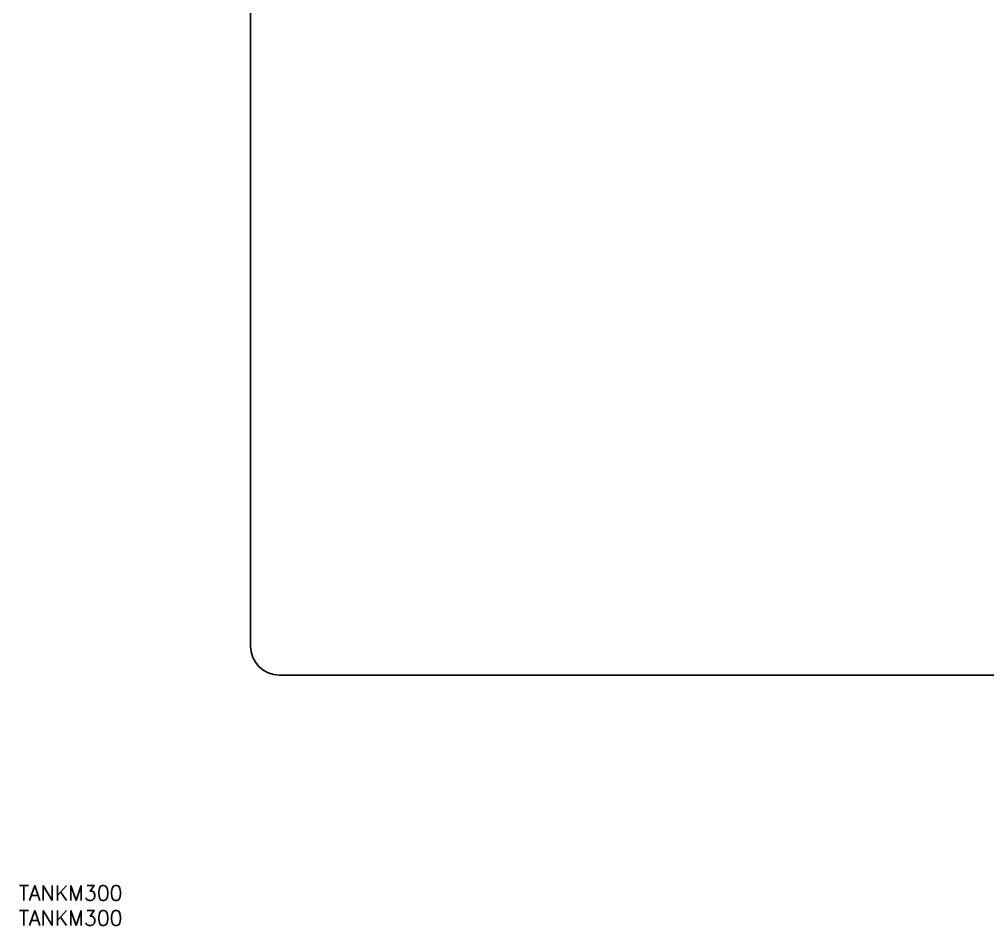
# Model space of a CAD drawing. Extents: x -197 to 717, y -610 to 189.
# Drawn here: x -196.8 to -3.9, y -609.8 to -429.2 of the extents above; entities that cross this region are included whole.
import ezdxf

# ---------------------------------------------------------------- set-up
doc = ezdxf.new("R2010")
doc.units = 0
doc.layers.get('0').update_dxf_attribs({"linetype": 'CONTINUOUS'})
doc.styles.get("Standard").update_dxf_attribs({"font": 'txt.shx', "height": 3, "bigfont": 'bigfont.shx'})

msp = doc.modelspace()

# ---------------------------------------------------------------- linework, layer by layer
at = {"color": 7, "linetype": 'CONTINUOUS'}
for p, q in [((-150.8, -342.32), (-150.8, -554.08)), ((-145, -559.88), (145, -559.88))]:
    msp.add_line(p, q, dxfattribs=at)
msp.add_arc((-145, -554.08), 5.8, 180, 270, dxfattribs=at)

# ---------------------------------------------------------------- texts
for p in [(-196.98, -604.82), (-196.98, -609.82)]:
    msp.add_text('TANKM300', height=3, dxfattribs=at).set_placement(p)

doc.saveas('drawing.dxf')
